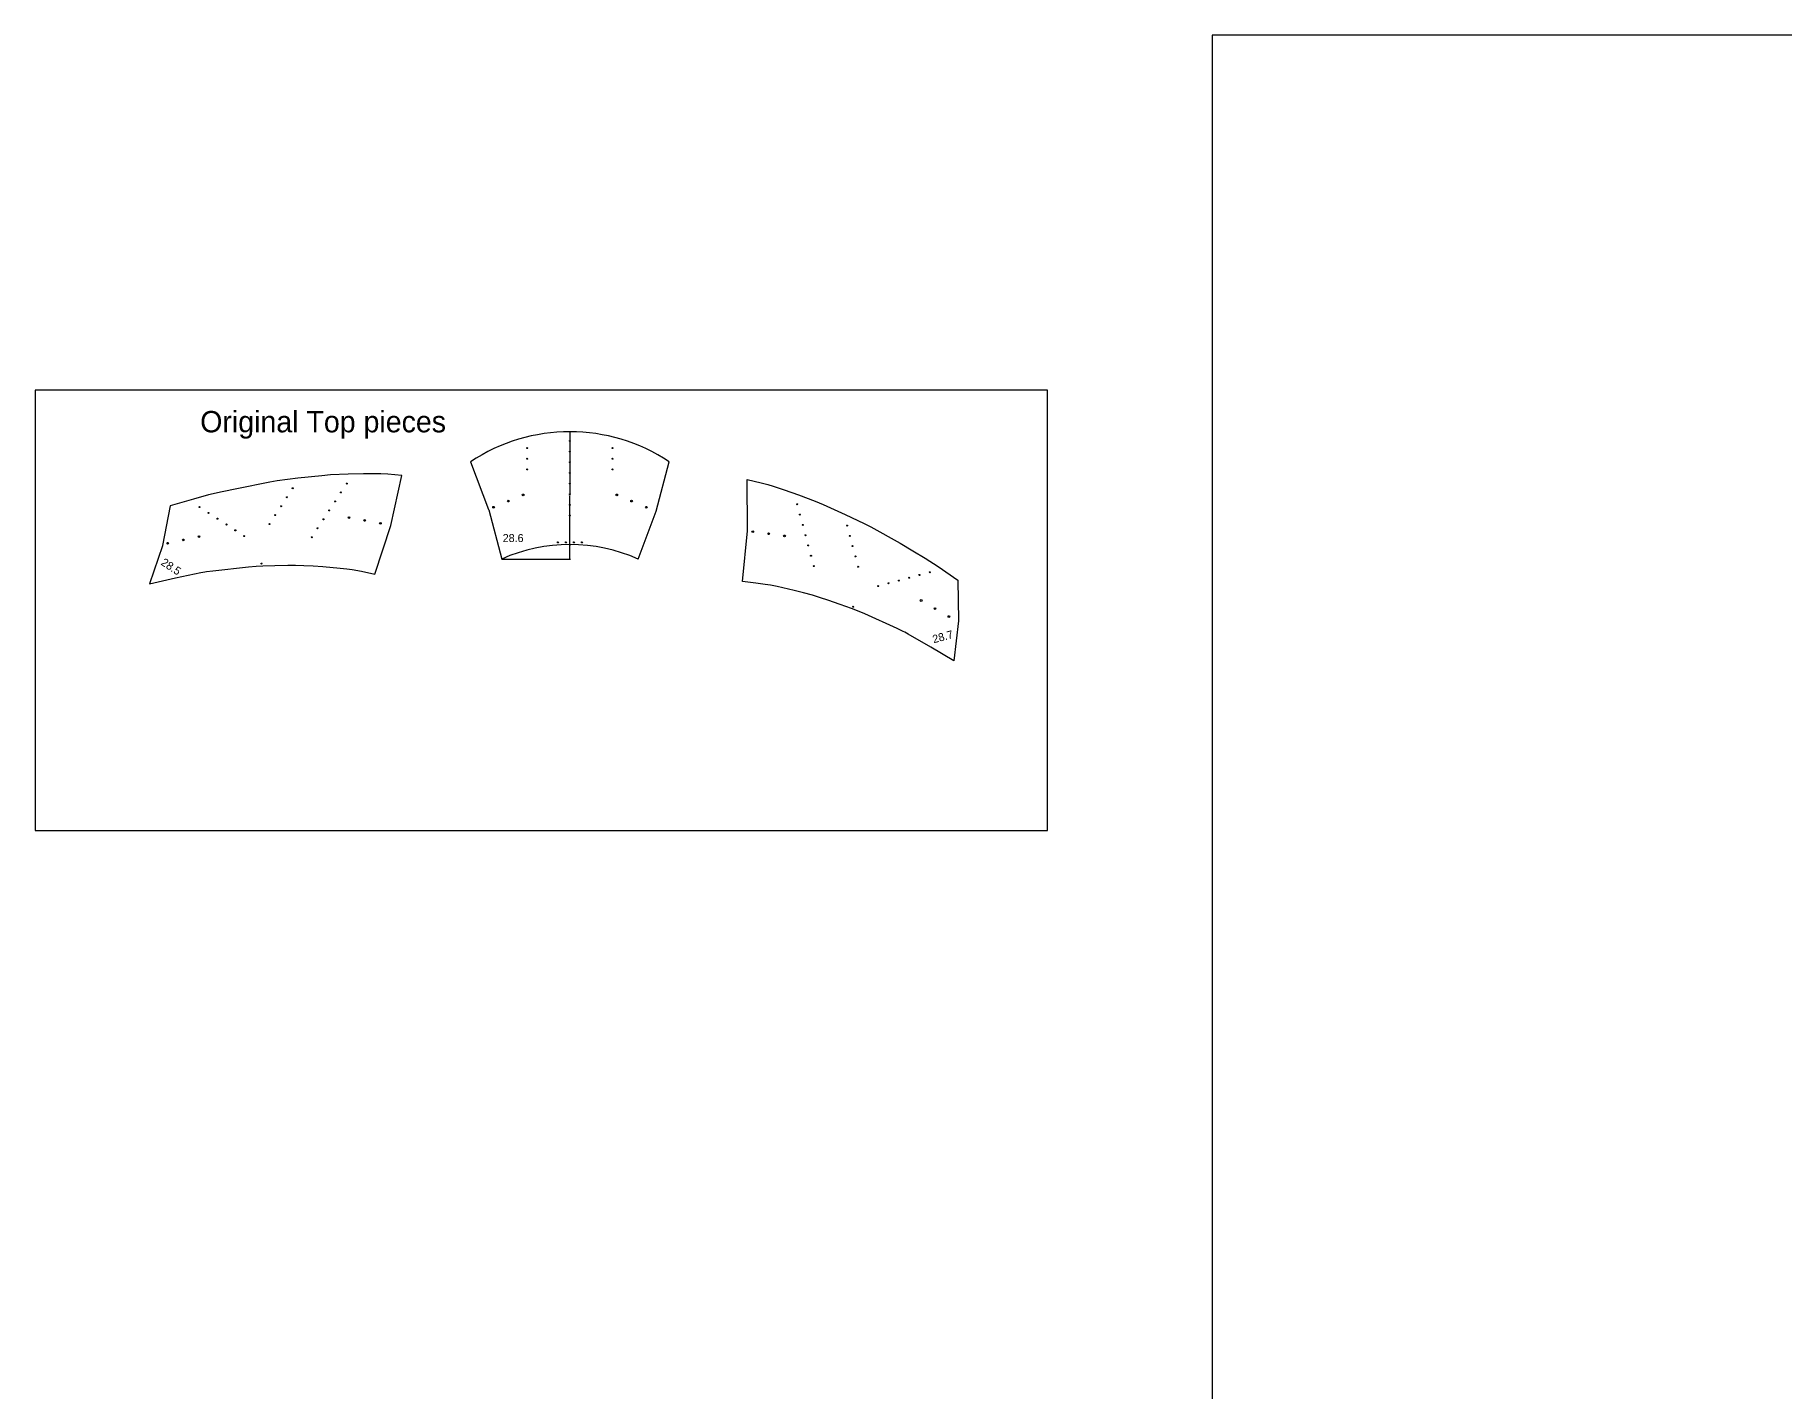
# Model space of a CAD drawing. Extents: x -420 to 2454, y -295 to 739.
# Drawn here: x -420 to 236, y 230 to 739 of the extents above; entities that cross this region are included whole.
import ezdxf

# ---------------------------------------------------------------- set-up
doc = ezdxf.new("R2010")
doc.units = 0
doc.header["$MEASUREMENT"] = 0
doc.header["$PDMODE"] = 32
doc.header["$PDSIZE"] = 0.38
doc.layers.get('0').update_dxf_attribs({"linetype": 'CONTINUOUS'})
doc.layers.get('DEFPOINTS').update_dxf_attribs({"linetype": 'CONTINUOUS'})
for name, color, linetype in [('ARCH__', 1, 'CONTINUOUS'), ('DEFAULT', 7, 'CONTINUOUS'), ('DRILL_PTS__ENGRAVE_PASS_RO', 172, 'CONTINUOUS'), ('DRILLING', 3, 'CONTINUOUS'), ('ENGRAVE', 4, 'CONTINUOUS')]:
    doc.layers.add(name, color=color, linetype=linetype)
doc.dimstyles.get("Standard").update_dxf_attribs({"dimtxt": 0.18, "dimasz": 0.18, "dimexe": 0.18, "dimexo": 0.0625, "dimgap": 0.09, "dimtad": 0, "dimtih": 1, "dimtoh": 1, "dimdec": 4, "dimzin": 0, "dimdsep": 46, "dimtxsty": 'Standard', "dimcen": 0.09, "dimadec": 0, "dimazin": 0, "dimtfac": 1, "dimtdec": 4, "dimtofl": 0, "dimtmove": 2, "dimatfit": 3, "dimfxl": 1, "dimtolj": 1, "dimtzin": 0, "dimarcsym": 0})

# ---------------------------------------------------------------- blocks, each defined once
blk = doc.blocks.new('*D1')
at = {"layer": 'DEFAULT', "color": 0}
for p, q in [((-219.24, 590.14), (-219.35, 590.14)), ((-219.17, 589.96), (-219.17, 566.46)), ((-219.17, 542.61), (-219.17, 566.1)), ((-244.7, 542.43), (-218.99, 542.43))]:
    blk.add_line(p, q, dxfattribs=at)
for points in [[(-219.14, 589.96), (-219.2, 589.96), (-219.17, 590.14)], [(-219.2, 542.61), (-219.14, 542.61), (-219.17, 542.43)]]:
    blk.add_solid(points, dxfattribs=at)
at = {"layer": 'DEFPOINTS', "color": 0}
for p in [(-219.17, 590.14), (-244.76, 542.43), (-219.17, 542.43)]:
    blk.add_point(p, dxfattribs=at)
at = {"layer": 'DEFAULT', "color": 0, "linetype": 'Continuous'}
blk.add_text('47.7040', height=0.18, dxfattribs=at).set_placement((-219.73, 566.19))

msp = doc.modelspace()

# ---------------------------------------------------------------- linework, layer by layer
for p, q in [((-40.05964, 605.66591), (-419.73154, 605.66591)), ((-419.73154, 605.66591), (-419.73154, 440.66082)), ((-40.05964, 440.66082), (-40.05964, 605.66591)), ((-256.40406, 578.90717), (-249.64588, 561.02346)), ((-186.79672, 560.41599), (-181.94118, 578.90717)), ((-331.68812, 571.23216), (-344.11506, 568.78573)), ((-328.92107, 571.68203), (-331.68812, 571.23216)), ((-321.15101, 572.69879), (-328.92107, 571.68203)), ((-312.20114, 573.67087), (-321.15101, 572.69879)), ((-308.92978, 573.92632), (-312.20114, 573.67087)), ((-302.29275, 574.23794), (-308.92978, 573.92632)), ((-296.51609, 574.37589), (-302.29275, 574.23794)), ((-292.22043, 574.41478), (-296.51609, 574.37589)), ((-290.07214, 574.35129), (-292.22043, 574.41478)), ((-287.50081, 574.19647), (-290.07214, 574.35129)), ((-282.18328, 573.7178), (-287.50081, 574.19647)), ((-286.2798, 555.04379), (-282.18328, 573.7178)), ((-152.59333, 553.10757), (-152.68911, 572.22538)), ((-152.68911, 572.22538), (-147.48547, 571.03066)), ((-147.48547, 571.03066), (-144.99299, 570.3801)), ((-360.36569, 564.89276), (-368.99465, 562.31429)), ((-354.67806, 566.43391), (-360.36569, 564.89276)), ((-349.53935, 567.63938), (-354.67806, 566.43391)), ((-344.11506, 568.78573), (-349.53935, 567.63938)), ((-144.99299, 570.3801), (-142.93101, 569.77394)), ((-142.93101, 569.77394), (-138.85939, 568.40424)), ((-138.85939, 568.40424), (-133.41057, 566.48088)), ((-133.41057, 566.48088), (-127.19773, 564.12549)), ((-368.99465, 562.31429), (-371.94499, 547.52369)), ((-249.64588, 561.02346), (-249.6141, 560.92394)), ((-249.6141, 560.92394), (-244.75857, 542.43276)), ((-193.58667, 542.43276), (-186.82849, 560.31647)), ((-186.82849, 560.31647), (-186.79672, 560.41599)), ((-127.19773, 564.12549), (-124.16706, 562.86771)), ((-124.16706, 562.86771), (-115.96041, 559.1669)), ((-115.96041, 559.1669), (-108.88921, 555.78963)), ((-292.32986, 536.79832), (-286.30748, 554.94305)), ((-286.30748, 554.94305), (-286.2798, 555.04379)), ((-154.49752, 533.97973), (-152.59826, 553.00321)), ((-152.59826, 553.00321), (-152.59333, 553.10757)), ((-108.88921, 555.78963), (-106.39827, 554.50349)), ((-106.39827, 554.50349), (-95.34355, 548.32231)), ((-371.9794, 547.39593), (-376.85669, 533.12434)), ((-371.94499, 547.52369), (-371.9794, 547.39593)), ((-219.48148, 547.8451), (-219.17262, 547.8451)), ((-219.17262, 547.8451), (-218.86376, 547.8451)), ((-95.34355, 548.32231), (-90.54258, 545.54964)), ((-90.54258, 545.54964), (-86.03144, 542.80936)), ((-355.4733, 537.73859), (-353.00676, 538.05142)), ((-353.00676, 538.05142), (-339.7101, 539.52533)), ((-339.7101, 539.52533), (-336.78602, 539.76309)), ((-336.78602, 539.76309), (-334.30371, 539.90938)), ((-334.30371, 539.90938), (-329.84551, 540.05519)), ((-329.84551, 540.05519), (-324.90601, 540.14235)), ((-324.90601, 540.14235), (-322.05642, 540.13019)), ((-322.05642, 540.13019), (-318.88894, 540.04775)), ((-318.88894, 540.04775), (-315.40559, 539.87861)), ((-315.40559, 539.87861), (-311.81053, 539.64017)), ((-311.81053, 539.64017), (-305.30395, 539.05871)), ((-305.30395, 539.05871), (-302.82559, 538.76143)), ((-302.82559, 538.76143), (-300.79714, 538.46269)), ((-300.79714, 538.46269), (-297.28044, 537.82228)), ((-86.03144, 542.80936), (-81.10261, 539.57967)), ((-81.10261, 539.57967), (-73.69942, 534.45129)), ((-376.85669, 533.12434), (-367.09295, 535.37676)), ((-367.09295, 535.37676), (-357.53066, 537.37426)), ((-357.53066, 537.37426), (-356.09958, 537.64044)), ((-356.09958, 537.64044), (-355.4733, 537.73859)), ((-297.28044, 537.82228), (-292.32986, 536.79832)), ((-149.47354, 533.41723), (-154.49752, 533.97973)), ((-145.93168, 532.93499), (-149.47354, 533.41723)), ((-143.91065, 532.58965), (-145.93168, 532.93499)), ((-141.46235, 532.10335), (-143.91065, 532.58965)), ((-135.09644, 530.63745), (-141.46235, 532.10335)), ((-73.69942, 534.45129), (-73.49058, 519.37075)), ((-131.6048, 529.74875), (-135.09644, 530.63745)), ((-128.24087, 528.82883), (-131.6048, 529.74875)), ((-125.20411, 527.9245), (-128.24087, 528.82883)), ((-122.49136, 527.05197), (-125.20411, 527.9245)), ((-117.82264, 525.43663), (-122.49136, 527.05197)), ((-113.62967, 523.91485), (-117.82264, 525.43663)), ((-111.31524, 523.00564), (-113.62967, 523.91485)), ((-108.60921, 521.87241), (-111.31524, 523.00564)), ((-96.42596, 516.34593), (-108.60921, 521.87241)), ((-73.4975, 519.23862), (-75.28154, 504.26252)), ((-73.49058, 519.37075), (-73.4975, 519.23862)), ((-94.17819, 515.2833), (-96.42596, 516.34593)), ((-93.61326, 514.99568), (-94.17819, 515.2833)), ((-92.33538, 514.29864), (-93.61326, 514.99568)), ((-83.86467, 509.43301), (-92.33538, 514.29864)), ((-75.28154, 504.26252), (-83.86467, 509.43301)), ((-419.73154, 440.66082), (-40.05964, 440.66082))]:
    msp.add_line(p, q)
for centre, radius, start, end in [((-219.17262, 522.80179), 67.33494, 56.43181892, 123.56818108), ((-219.17262, 484.62574), 63.21623, 66.12535467, 113.87464533)]:
    msp.add_arc(centre, radius, start, end)
at = {"layer": 'DEFAULT'}
for p, q in [((1011.07527, 738.84945), (21.56396, 738.84945)), ((21.56396, 738.84945), (21.56396, -99.05419))]:
    msp.add_line(p, q, dxfattribs=at)
at = {"layer": 'DRILL_PTS__ENGRAVE_PASS_RO'}
for p in [(-223.67262, 548.6751), (-220.67262, 548.6751), (-217.67262, 548.6751), (-214.67262, 548.6751), (-334.78232, 540.71662), (-112.92423, 524.53376)]:
    msp.add_point(p, dxfattribs=at)
at = {"layer": 'DRILLING'}
for centre in [(-242.27633, 564.13801), (-236.73968, 566.45004), (-201.60556, 566.45004), (-196.0689, 564.13801), (-302.00969, 557.96831), (-247.81299, 561.82598), (-190.53225, 561.82598), (-358.25326, 550.83708), (-296.10844, 556.88421), (-290.2072, 555.80011), (-150.62012, 552.70243), (-144.67373, 551.90216), (-138.72733, 551.1019), (-369.99119, 548.34287), (-364.12222, 549.58997), (-87.47159, 526.87295), (-82.27914, 523.86653), (-77.0867, 520.86012)]:
    msp.add_circle(centre, 0.3225, dxfattribs=at)
at = {"layer": 'ENGRAVE'}
for p in [(-235.17262, 583.99116), (-219.17262, 586.68974), (-203.17262, 583.99116), (-235.17262, 579.99116), (-219.17262, 582.68974), (-219.17262, 578.68974), (-203.17262, 579.99116), (-302.8641, 570.71729), (-235.17262, 575.99116), (-219.17262, 574.68974), (-219.17262, 570.68974), (-203.17262, 575.99116), (-325.30106, 565.58406), (-323.11815, 568.93591), (-305.04701, 567.36543), (-219.17262, 566.68974), (-358.0317, 561.91586), (-354.67984, 559.73295), (-351.32799, 557.55005), (-329.66687, 558.88035), (-327.48396, 562.2322), (-309.41282, 560.66173), (-307.22992, 564.01358), (-219.17262, 562.68974), (-219.17262, 558.68974), (-133.95971, 562.95669), (-132.92443, 559.09299), (-347.97614, 555.36714), (-344.62429, 553.18423), (-341.27243, 551.00132), (-331.84978, 555.5285), (-313.77864, 553.95802), (-311.59573, 557.30988), (-131.88915, 555.22929), (-130.85388, 551.36558), (-115.25777, 554.97938), (-114.2225, 551.11568), (-315.96154, 550.60617), (-129.8186, 547.50188), (-113.18722, 547.25198), (-128.78332, 543.63818), (-127.74805, 539.77447), (-112.15194, 543.38827), (-111.11667, 539.52457), (-103.56353, 532.29741), (-99.69983, 533.33268), (-95.83613, 534.36796), (-91.97242, 535.40323), (-88.10872, 536.43851), (-84.24502, 537.47379)]:
    msp.add_point(p, dxfattribs=at)

# ---------------------------------------------------------------- texts
at = {"linetype": 'Continuous'}
msp.add_text('Original Top pieces', height=8, dxfattribs=at).set_placement((-357.78989, 589.91266))
at = {"layer": 'ARCH__', "linetype": 'Continuous'}
msp.add_text('28.6', height=3, dxfattribs=at).set_placement((-244.36679, 548.7819))
for s, rotation, p in [('28.5', 326.92565723, (-372.78294, 540.44136)), ('28.7', 15, (-82.76939, 510.84637))]:
    msp.add_text(s, height=3, rotation=rotation, dxfattribs=at).set_placement(p)

# ---------------------------------------------------------------- dimensions: what is measured, and where the dimension line sits
at = {"layer": 'DEFAULT'}
dim = msp.add_linear_dim(base=(-219.17262, 542.43276), p1=(-219.17262, 590.13673), p2=(-244.75857, 542.43276), angle=90, dimstyle='Standard', dxfattribs=at)
dim.commit()
dim.dimension.update_dxf_attribs({"geometry": '*D1', "text_midpoint": (-219.17262, 566.28474)})

doc.saveas('drawing.dxf')
